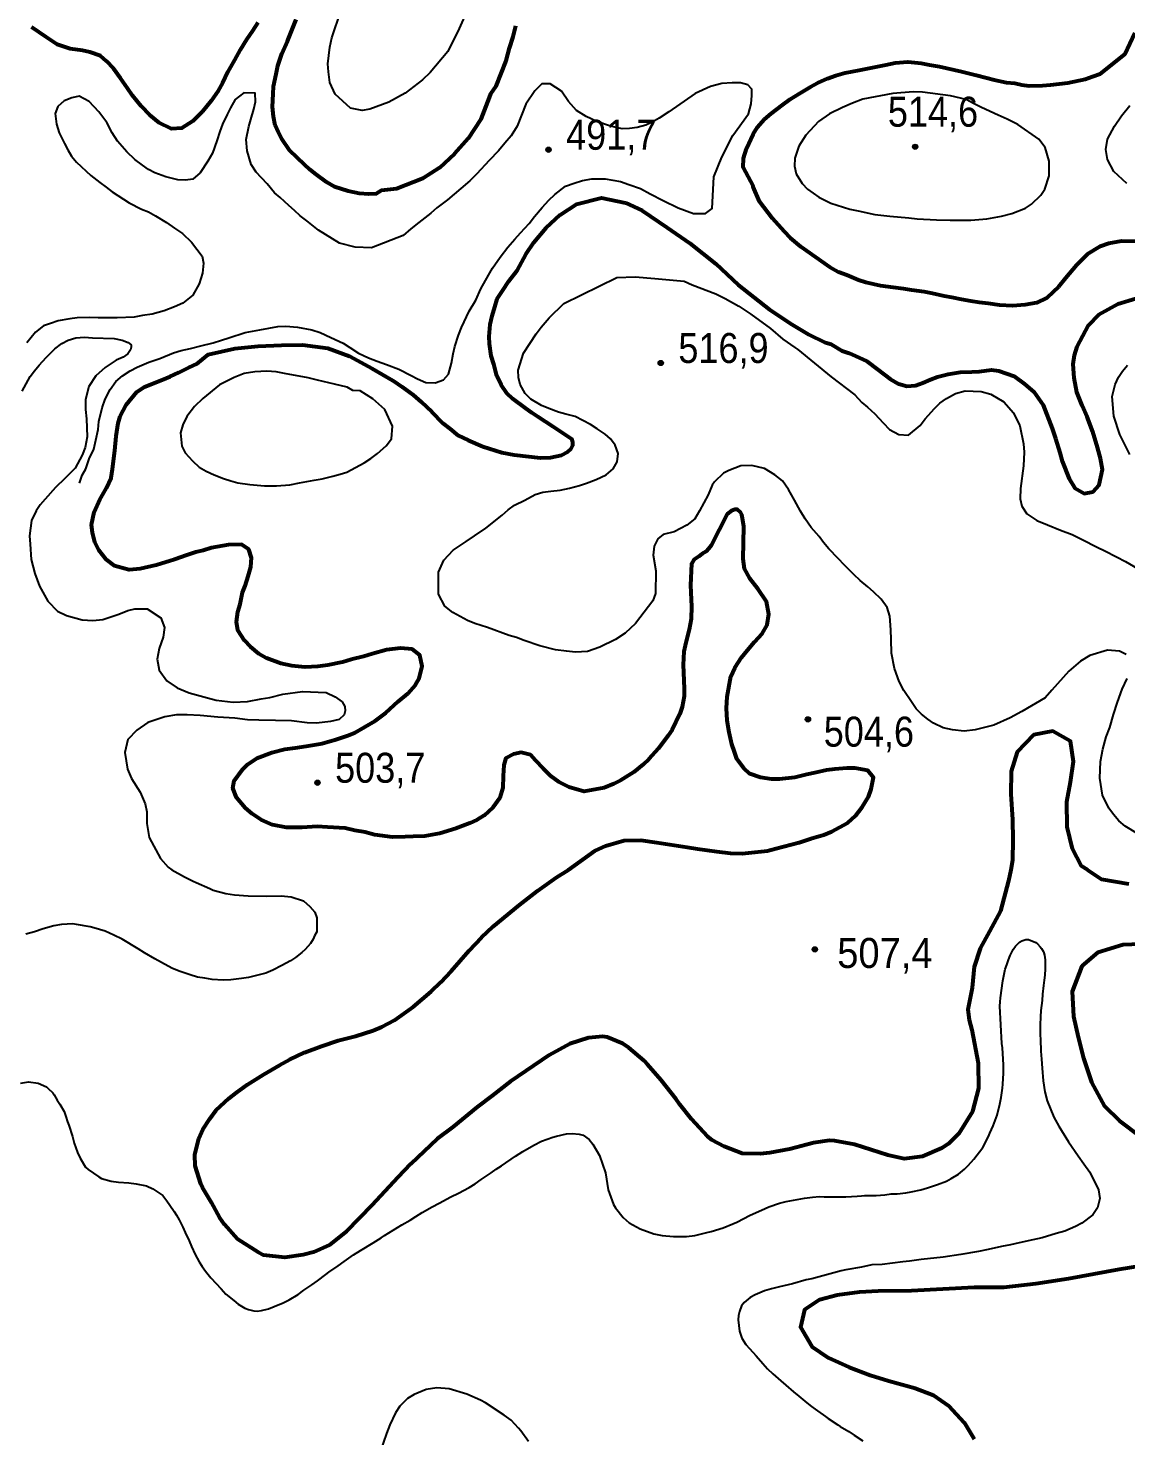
# Model space of a CAD drawing. Header units: metres. Extents: x 547833 to 556102, y 1844799 to 1850994.
# Drawn here: x 550732 to 551355, y 1847679 to 1848477 of the extents above; entities that cross this region are included whole.
import ezdxf

# ---------------------------------------------------------------- set-up
doc = ezdxf.new("R2010")
doc.units = ezdxf.units.M
doc.header["$LTSCALE"] = 6.8
for name, color, linetype, lineweight in [('1', 7, 'Continuous', 25), ('2', 7, 'Continuous', 53), ('3', 7, 'Continuous', 25), ('5', 7, 'Continuous', 13)]:
    doc.layers.add(name, color=color, linetype=linetype, lineweight=lineweight)

msp = doc.modelspace()

# ---------------------------------------------------------------- hatches: boundary and pattern name
at = {"layer": '5'}
for points in [[(551028.66, 1848408.49, 1), (551025.66, 1848408.49, 1)], [(551236.65, 1848410.18, 1), (551233.65, 1848410.18, 1)], [(551092.31, 1848287.54, 1), (551089.31, 1848287.54, 1)], [(551175.81, 1848085.39, 1), (551172.81, 1848085.39, 1)], [(550897.6, 1848049.44, 1), (550894.6, 1848049.44, 1)], [(551179.74, 1847954.94, 1), (551176.74, 1847954.94, 1)]]:
    msp.add_hatch(color=256, dxfattribs=at).paths.add_polyline_path(points)

# ---------------------------------------------------------------- linework, layer by layer
at = {"layer": '1'}
for points in [[(550981.1, 1848487.55), (550976.43, 1848477.21), (550969.99, 1848464.26), (550960.07, 1848452.32), (550955.61, 1848448.1), (550945.79, 1848440.66), (550936.64, 1848435.54), (550925.75, 1848431.5), (550921.51, 1848430.82), (550914.79, 1848432.09), (550906.14, 1848440.01), (550903.09, 1848446.68), (550902.36, 1848452.68), (550901.96, 1848457.28), (550903.06, 1848466.7), (550904.34, 1848471.98), (550909.38, 1848487.17)], [(551355.19, 1848389.38), (551347.79, 1848396.12), (551344.17, 1848402.98), (551343.22, 1848408.55), (551344.28, 1848414.52), (551348.18, 1848421.91), (551352.26, 1848427.74), (551356.96, 1848433.64)], [(550985.38, 1848139.68), (550981.14, 1848141.57), (550972.91, 1848146.02), (550968.31, 1848149.62), (550964.77, 1848156.4), (550964.85, 1848168.9), (550967.87, 1848175.68), (550973.12, 1848181.28), (550980.51, 1848186.34), (550985.26, 1848189.48), (550991.6, 1848193.94), (551000.8, 1848201.3), (551004.28, 1848204.29), (551007.8, 1848206.96), (551013.71, 1848209.76), (551019.58, 1848212.87), (551023.88, 1848214.35), (551028.48, 1848214.75), (551033.85, 1848215.4), (551039, 1848216.51), (551044.74, 1848218.01), (551048.73, 1848219.45), (551054.26, 1848221.41), (551059.85, 1848224.17), (551063.93, 1848227.55), (551066.17, 1848231.5), (551066.72, 1848236.21), (551065.02, 1848240.97), (551062.35, 1848244.49), (551059.3, 1848247.17), (551054.78, 1848250.14), (551050.96, 1848252.56), (551042.24, 1848257.11), (551037.09, 1848258.57), (551032.8, 1848259.65), (551027.26, 1848261.7), (551023.21, 1848263.45), (551017.16, 1848267.04), (551013.9, 1848270.17), (551011.04, 1848275.27), (551010.23, 1848279.33), (551010.04, 1848283.47), (551013.04, 1848293.13), (551020.19, 1848304.09), (551022.93, 1848307.94), (551027.58, 1848313.15), (551035.89, 1848321.21), (551065.97, 1848335.95), (551076.25, 1848336.47), (551087.56, 1848335.44), (551104.18, 1848333.99), (551108.59, 1848331.96), (551122.03, 1848326.86), (551127.32, 1848324.14), (551135.06, 1848319.8), (551142.02, 1848315.2), (551153.1, 1848307.09), (551160.08, 1848301.05), (551166.91, 1848296.27), (551168.55, 1848295.18), (551187.47, 1848279.69), (551200.94, 1848269.42), (551204.9, 1848265.13), (551208.19, 1848262.51), (551212.26, 1848258.7), (551216.95, 1848253.55), (551220.52, 1848249.85), (551225.9, 1848246.99), (551231.31, 1848246.65), (551237.95, 1848252.14), (551240.85, 1848255.79), (551246.17, 1848261.76), (551249.15, 1848264.78), (551252.95, 1848267.42), (551258.01, 1848270.21), (551263.51, 1848271.78), (551272.56, 1848271.38), (551278.11, 1848269.8), (551285.39, 1848265.42), (551290.99, 1848259.26), (551294.5, 1848251.92), (551296.6, 1848241.74), (551297, 1848236.89), (551296.6, 1848229.26), (551294.89, 1848216.44), (551294.77, 1848210.58), (551295.57, 1848206.25), (551298.42, 1848202), (551304.22, 1848198.23), (551310.18, 1848195.75), (551317.64, 1848192.65), (551324.23, 1848190.24), (551329.92, 1848187.41), (551338.45, 1848183.16), (551342.65, 1848180.96), (551349.35, 1848177.61), (551354.38, 1848175.02), (551361.32, 1848170.91)], [(550728.61, 1848271.6), (550733.06, 1848279.82), (550735.55, 1848283.01), (550738.19, 1848286.37), (550742.15, 1848290.7), (550747.15, 1848295.63), (550751.13, 1848298.52), (550754.73, 1848300.56), (550759.07, 1848301.72), (550763.98, 1848302.16), (550768.52, 1848301.75), (550780.83, 1848301.44), (550785.37, 1848300.41), (550788.75, 1848299.09), (550790.36, 1848297.91), (550790.51, 1848296.59), (550790.07, 1848294.98)], [(550790.07, 1848294.98), (550788.6, 1848292.78), (550785.81, 1848290.87), (550782, 1848289.11), (550775.7, 1848285), (550770.31, 1848280.34), (550766.41, 1848274.26), (550764.59, 1848266.83), (550764.47, 1848261.21), (550765.12, 1848255.85), (550765.4, 1848245.63), (550764.37, 1848239.58), (550762.66, 1848235.21), (550758.59, 1848227.82), (550752.89, 1848222.01), (550747.43, 1848216.86), (550741.67, 1848210.23), (550738.85, 1848207.01), (550736.53, 1848203.68), (550733.99, 1848198.25), (550732.82, 1848189.45), (550733.08, 1848184.68), (550733.8, 1848176.12), (550735.88, 1848168.2), (550738.51, 1848160.99), (550743.24, 1848152.44), (550748.74, 1848146.7), (550753.68, 1848144.25), (550762.63, 1848141.82), (550768.6, 1848141.42), (550774.29, 1848142.11), (550783.53, 1848145.16), (550788.56, 1848147.21), (550792.45, 1848148.16), (550799.51, 1848148.06), (550807.32, 1848143.08), (550809.28, 1848137.55), (550808.67, 1848132.03), (550806.24, 1848125.65), (550805.21, 1848119.6), (550806.29, 1848113.32), (550810.71, 1848107.29), (550816.47, 1848103.35), (550823.39, 1848100.5), (550833.67, 1848097.58), (550838.64, 1848096.27), (550848.38, 1848095.21), (550856.35, 1848095.53), (550864.16, 1848097.12), (550869.04, 1848097.87), (550876.5, 1848099.74), (550887.69, 1848101.26), (550901.11, 1848100.68), (550906.22, 1848098.12), (550910.05, 1848095.3), (550911.59, 1848092.74), (550911.84, 1848090.19), (550911.33, 1848087.88), (550908.36, 1848085.35), (550903.52, 1848084.28), (550895.63, 1848083.32), (550890.33, 1848083.48), (550881.4, 1848084.48), (550872.4, 1848084.67), (550862.92, 1848084.96)], [(551356.98, 1848235.63), (551351.27, 1848246.99), (551347.89, 1848257.34), (551346.93, 1848268.6), (551348.68, 1848275.43), (551350.44, 1848279.42), (551352.72, 1848282.99), (551355.66, 1848286.33)], [(551354.84, 1848122.18), (551350.99, 1848124.11), (551344.3, 1848124.61), (551334.22, 1848121.58), (551328.89, 1848118.45), (551322.29, 1848112.65), (551312.61, 1848101.92), (551308.84, 1848097.54), (551295.66, 1848089.89), (551289.12, 1848086.31), (551279.8, 1848082.09), (551269.21, 1848079.47), (551262.97, 1848078.76), (551256.42, 1848079.44), (551251.08, 1848080.57), (551245.56, 1848083.26), (551242.3, 1848085.58), (551238.83, 1848088.34), (551235.81, 1848091.32), (551232.99, 1848095.26), (551228.79, 1848101.73), (551226.14, 1848106.96), (551223.42, 1848114.23), (551221.81, 1848122.89), (551221.55, 1848130.75), (551221.4, 1848136.26), (551220.69, 1848143.92), (551219.19, 1848148.8), (551215.95, 1848153.65), (551211.54, 1848157.73), (551208.38, 1848160.53), (551203.87, 1848164.12), (551200.33, 1848167.51), (551194.98, 1848172.9), (551191.4, 1848176.6), (551186.19, 1848182.17), (551183.1, 1848185.77), (551180.67, 1848189.12), (551176.15, 1848194.14), (551172.75, 1848199.12), (551170.03, 1848203.55), (551166.66, 1848209.64), (551163.28, 1848215.73), (551159.88, 1848220.71), (551155.54, 1848224.17), (551149.78, 1848227.62), (551142.46, 1848229.48), (551136.33, 1848229.26), (551129.37, 1848226.57), (551126.46, 1848225.14), (551121.4, 1848220.14), (551120.01, 1848218.18), (551117.78, 1848212.78), (551112.76, 1848203.69), (551110.19, 1848199.06), (551105.56, 1848195.46), (551098.37, 1848191.86), (551092.2, 1848190.32), (551089.11, 1848187.74), (551087.05, 1848183.63), (551086.54, 1848178.48), (551088.08, 1848169.73), (551087.9, 1848156.77), (551086.32, 1848152.58), (551076.52, 1848139.7), (551070.6, 1848134.33), (551065.12, 1848130.62), (551056.35, 1848126.35), (551049.28, 1848123.89), (551042.44, 1848123.54), (551037.41, 1848124.05), (551031.22, 1848124.9), (551022.31, 1848127.03), (551013.29, 1848130.1), (551008.92, 1848131.81), (551004.76, 1848133.06), (550992.53, 1848137.51), (550985.38, 1848139.68)], [(551361.48, 1848020.45), (551354.19, 1848024.84), (551350.68, 1848027.91), (551347.59, 1848031.51), (551344.98, 1848035.01), (551341.47, 1848042.34), (551339.89, 1848052.11), (551340.25, 1848061.47), (551341.65, 1848068.58), (551343.4, 1848075.41), (551345.65, 1848080.71), (551347.64, 1848088.2), (551349.84, 1848095.24), (551352.49, 1848102.49), (551355.43, 1848108.66)], [(550862.92, 1848084.96), (550856.49, 1848085.14), (550849.17, 1848086.01), (550839.65, 1848086.62), (550829.59, 1848087.64), (550822.18, 1848088.02), (550816.1, 1848087.92), (550809.51, 1848086.8), (550799.82, 1848083.54), (550793.61, 1848079.26), (550788.64, 1848074.02), (550786.82, 1848066.59), (550788.29, 1848057.15), (550790.69, 1848051.84), (550795.48, 1848044.09), (550798.35, 1848037.55), (550799.25, 1848032.86), (550799.24, 1848026.29), (550800.69, 1848018.3), (550807.1, 1848006.42), (550811.36, 1848001.65), (550813.47, 1848000)], [(550813.47, 1848000), (550820.6, 1847996.13), (550825.59, 1847993.56), (550827.37, 1847992.91), (550835.08, 1847989.45), (550837.04, 1847988.56), (550844.2, 1847986.64), (550849.12, 1847985.83), (550856.88, 1847985.23), (550867.05, 1847985.14), (550875.46, 1847985.35), (550881.23, 1847984.76), (550888.28, 1847982.44), (550891.79, 1847979.32), (550894.59, 1847976.02), (550895.82, 1847972.73), (550895.82, 1847966.46), (550895.74, 1847964.96), (550894.52, 1847962.59), (550893.63, 1847960.63), (550892.17, 1847958.24), (550890.62, 1847956.57), (550889.07, 1847954.91), (550887.17, 1847953.08), (550883.64, 1847950.33), (550880.76, 1847948.39), (550875.98, 1847945.74), (550870.82, 1847943.17), (550866.79, 1847941.48), (550863.07, 1847940.43), (550857.03, 1847939.01), (550853.01, 1847938.43), (550846.89, 1847937.73), (550842.7, 1847937.51), (550836.33, 1847937.9), (550832.17, 1847938.54), (550828.01, 1847939.19), (550823.9, 1847940.46), (550817.72, 1847942.48), (550813.55, 1847944.24), (550807.61, 1847947.41), (550803.77, 1847949.58), (550798.05, 1847953.02), (550794.32, 1847955.33), (550785.28, 1847960.75), (550780.67, 1847963.08), (550775.72, 1847965.24), (550769.18, 1847967.1), (550767.25, 1847967.75), (550759.41, 1847969.1), (550757.26, 1847969.47), (550750.87, 1847969), (550746.49, 1847968.25), (550740.49, 1847966.58), (550735.59, 1847964.91), (550730.67, 1847963.48)], [(551288.14, 1847949.07), (551288.98, 1847951.52), (551290.71, 1847954.82), (551292.1, 1847956.83), (551294.32, 1847959.07), (551295.74, 1847959.73), (551297.99, 1847960.6), (551299.49, 1847960.52), (551303.52, 1847958.87), (551304.47, 1847958.11), (551306.03, 1847956.43), (551306.76, 1847955.4), (551307.8, 1847953.9), (551308.16, 1847952.95), (551308.43, 1847951.62), (551308.85, 1847949.06), (551308.82, 1847947.08), (551308.94, 1847943.87), (551308.73, 1847940.25), (551308.3, 1847937.47), (551307.9, 1847934.45), (551307.47, 1847929.45), (551307.13, 1847925.94), (551306.41, 1847920.28), (551306.2, 1847916.66), (551305.96, 1847912.17), (551306.11, 1847906.48), (551306.17, 1847903.76), (551306.43, 1847897.1), (551306.82, 1847892.56), (551307.13, 1847887.63), (551307.83, 1847880.4), (551308.79, 1847874.06), (551310.11, 1847869), (551313.88, 1847859.76), (551316.56, 1847854.74), (551322.05, 1847845.69), (551327.54, 1847837.76), (551330.89, 1847833.3), (551334.17, 1847828.47), (551339.14, 1847818.5), (551339.94, 1847813.63), (551338.56, 1847808.27), (551335.91, 1847804.37), (551329.74, 1847799.7), (551326.13, 1847797.68), (551319.99, 1847795), (551315.17, 1847793.71), (551307.26, 1847791.33), (551301.93, 1847790.23), (551294.07, 1847788.47), (551289.23, 1847787.43), (551284.15, 1847786.36), (551276.54, 1847784.62), (551271.07, 1847783.63), (551260.98, 1847781.87), (551251.11, 1847780.38), (551238.63, 1847778.96), (551231.91, 1847778.08), (551228.24, 1847777.66), (551216.38, 1847776.19), (551210.59, 1847775.91), (551204.77, 1847774.75), (551195.9, 1847773.13), (551193.24, 1847772.58)], [(551065.11, 1847808.26), (551069.45, 1847802.8), (551072.88, 1847799.84), (551079.23, 1847796.35), (551086.99, 1847793.51), (551091.67, 1847792.68), (551098.06, 1847792.04), (551105.38, 1847792), (551110.14, 1847792.66), (551117.02, 1847794.31), (551119.44, 1847794.83), (551126.26, 1847796.97), (551131.7, 1847799.32), (551133.95, 1847800.2), (551141.56, 1847804.16), (551148.06, 1847807), (551152.05, 1847808.94), (551158.14, 1847811), (551162, 1847811.93), (551168.2, 1847813), (551172.44, 1847813.86), (551176.85, 1847814.36), (551180.9, 1847814.69), (551183.51, 1847814.62), (551190.21, 1847814.63), (551194.18, 1847814.58), (551195.78, 1847814.64), (551202.31, 1847815.01), (551204.79, 1847815.04), (551206.5, 1847815.24), (551213.06, 1847815.36), (551217.98, 1847815.67), (551221.51, 1847816.2), (551224.97, 1847816.34), (551229.86, 1847816.89), (551232.91, 1847817.36), (551238.35, 1847818.6), (551242.07, 1847819.64), (551247.81, 1847821.53), (551252.92, 1847823.47), (551255.61, 1847824.9), (551259.66, 1847827.46), (551263.05, 1847830.33), (551265.3, 1847832.32), (551268.37, 1847835.89), (551273.44, 1847842.54), (551276.69, 1847848.85), (551277.48, 1847850.68), (551279.48, 1847854.87), (551281.65, 1847860.94), (551283.18, 1847867.07), (551283.99, 1847870.88), (551284.74, 1847876.29), (551284.87, 1847878.42), (551285.27, 1847884.78), (551285.23, 1847889.49), (551284.64, 1847899.09), (551284.36, 1847901.54), (551283.2, 1847922.73), (551283.41, 1847925.23), (551283.54, 1847927.35), (551284.9, 1847937.18), (551286.28, 1847943.65), (551287.22, 1847946.24), (551288.14, 1847949.07)], [(550727.73, 1847878.98), (550732.11, 1847879.72), (550737.63, 1847879.11), (550742.34, 1847876.92), (550743.43, 1847876.05), (550745.94, 1847873.61), (550746.71, 1847872.33), (550748.4, 1847869.42), (550749.9, 1847867.11), (550752.36, 1847862.93), (550753.29, 1847860.18), (550754.38, 1847857.09), (550755.09, 1847855.18), (550757.07, 1847848.71), (550758.11, 1847844.99), (550759.94, 1847839.74), (550761.56, 1847836.45), (550764.61, 1847831.35), (550766.11, 1847830.15), (550772.05, 1847825.87), (550773.63, 1847825.05), (550779.02, 1847823.43), (550783.3, 1847822.93), (550789.17, 1847822.48), (550793.2, 1847821.94), (550799.16, 1847820.76), (550802.81, 1847819.19), (550807.25, 1847816.1), (550808.34, 1847815.23), (550810.66, 1847812.27), (550812.3, 1847809.85), (550814.81, 1847806.29), (550816.17, 1847804.09), (550817.7, 1847801.54), (550819.78, 1847797.44), (550821.12, 1847794.36)], [(550821.12, 1847794.36), (550823.28, 1847789.53), (550824.62, 1847786.46), (550826.75, 1847781.86), (550828.96, 1847777.65), (550830.63, 1847774.99), (550832.54, 1847772.35), (550835.57, 1847768.61), (550841.48, 1847762.34), (550844.18, 1847759.29), (550848.68, 1847755.71), (550851.13, 1847753.76), (550854.86, 1847751.46), (550856.93, 1847750.7), (550860.01, 1847749.81), (550862, 1847749.79), (550864.44, 1847750.06), (550868.41, 1847751.13), (550871.62, 1847752.36), (550876.59, 1847754.42), (550880.13, 1847756.06), (550885.1, 1847759.22), (550888.3, 1847761.57), (550892.92, 1847764.57), (550896.13, 1847766.92), (550900.93, 1847770.44), (550902.64, 1847771.75), (550907.8, 1847775.43), (550911.25, 1847777.81), (550916.52, 1847781.63), (550920.46, 1847784.06), (550927.77, 1847788.48), (550932.28, 1847791.35), (550934.13, 1847792.55), (550943.96, 1847798.74), (550948.64, 1847801.26), (550951.98, 1847803.49), (550955.45, 1847805.62), (550961.16, 1847808.87), (550965.13, 1847811.06), (550971.68, 1847814.53), (550976.02, 1847816.63), (550982.11, 1847819.8), (550985.59, 1847821.93), (550989.04, 1847824.31), (550994.55, 1847828.15), (550997.54, 1847830.23), (551000.55, 1847832.06), (551008.49, 1847837.54), (551012.64, 1847840.25), (551018.81, 1847843.8), (551023.13, 1847846.14), (551029.57, 1847848.36), (551031.61, 1847848.97), (551037.4, 1847850.37), (551040.61, 1847850.48), (551044.61, 1847850.19), (551046.79, 1847849.57), (551050.24, 1847847.18), (551052.38, 1847844.43), (551056.01, 1847838.08), (551059.43, 1847828.14), (551060.98, 1847818.45), (551064.02, 1847810.24), (551065.11, 1847808.26)], [(551193.24, 1847772.58), (551176.52, 1847768.08), (551173.36, 1847767.48), (551165.56, 1847765.23), (551158.19, 1847763.52), (551153.73, 1847762.4), (551149.65, 1847761.19), (551144.33, 1847758.98), (551141.53, 1847757.42), (551138.13, 1847754.56), (551136.61, 1847752.65), (551135.48, 1847749.55), (551134.99, 1847747.26), (551134.78, 1847744.76), (551135.5, 1847738.39), (551136.82, 1847734.45), (551139.08, 1847730.86), (551141.21, 1847728.5), (551144.89, 1847724.46), (551148.74, 1847720.06), (551151.44, 1847717.02), (551154.35, 1847714.25), (551158.91, 1847710.18), (551161.8, 1847707.66), (551166.18, 1847703.94), (551169.18, 1847701.55), (551173.71, 1847697.73), (551176.43, 1847695.55), (551178.34, 1847694.04), (551184.25, 1847690), (551185.75, 1847688.8), (551191.23, 1847685.33), (551192.59, 1847684.25), (551197.49, 1847681.46), (551200.46, 1847679.31), (551205.53, 1847676.17)], [(551015.78, 1847675.86), (551011.39, 1847681.81), (551010.21, 1847683.41), (551005.99, 1847687.89), (551002.06, 1847690.79), (550991.49, 1847697.65), (550988.58, 1847699.3), (550980.76, 1847702.63), (550970.88, 1847705.6), (550963.75, 1847706.16), (550957.77, 1847705.36), (550951.03, 1847702.48), (550947.2, 1847700.19), (550942.86, 1847695.86), (550940.44, 1847691.99), (550937.11, 1847685.29), (550935.19, 1847680.36), (550931.84, 1847670.56)]]:
    msp.add_lwpolyline(points, dxfattribs=at)
for points in [[(551287.25, 1848425.82), (551282.24, 1848428.17), (551272.75, 1848432.46), (551268.3, 1848434.81), (551264.02, 1848437.01), (551255.12, 1848439.13), (551239.33, 1848441.22), (551234.02, 1848441.38), (551222.44, 1848440.45), (551205.55, 1848437.12), (551199.56, 1848434.95), (551193.93, 1848432.5), (551186.52, 1848428.88), (551180.32, 1848424.6), (551173.09, 1848416.84), (551169.22, 1848410.44), (551166.83, 1848403.75), (551166.74, 1848399.25), (551167.59, 1848394.87), (551170.98, 1848389.35), (551174.11, 1848386.05), (551180.58, 1848381.55), (551187.39, 1848378.21), (551198.07, 1848374.7), (551202.82, 1848373.84), (551212.36, 1848371.79), (551220.8, 1848370.89), (551231.48, 1848369.95), (551236.37, 1848369.26), (551247.33, 1848368.67), (551255.03, 1848368.64), (551262.4, 1848368.58), (551266.72, 1848368.62), (551275.78, 1848369.24), (551284.09, 1848370.73), (551289.97, 1848372.41), (551297.77, 1848375.44), (551301.19, 1848377.61), (551306.34, 1848382.72), (551308.79, 1848386.23), (551311.25, 1848393.73), (551311.2, 1848402.05), (551308.98, 1848409.79), (551305.21, 1848414.46), (551293.46, 1848422.81)], [(550913.03, 1848273.78), (550905.78, 1848275.46), (550896.2, 1848277.82), (550890.92, 1848279.1), (550877.48, 1848281.63), (550872.73, 1848282.5), (550867.38, 1848282.97), (550860.54, 1848282.62), (550854.58, 1848281.57), (550848.77, 1848279.27), (550840.63, 1848275.08), (550831.16, 1848267.36), (550826.43, 1848262.78), (550821.99, 1848257.11), (550819.82, 1848252.53), (550818.47, 1848247.88), (550819.21, 1848240.44), (550821.11, 1848236.66), (550825.2, 1848232.04), (550828.99, 1848228.49), (550832.95, 1848226.25), (550837.53, 1848224.08), (550842.75, 1848221.99), (550846.91, 1848220.74), (550850.89, 1848219.62), (550857.75, 1848218.53), (550866.01, 1848217.77), (550872.89, 1848217.8), (550880.51, 1848218.41), (550885.98, 1848219.55), (550894.29, 1848221.04), (550898.84, 1848221.76), (550904.9, 1848223.29), (550908.93, 1848224.42), (550912.78, 1848225.69), (550922.56, 1848230.88), (550926.44, 1848233.28), (550930.1, 1848236.12), (550935, 1848240.56), (550938.05, 1848244.46), (550938.61, 1848251.73), (550934.27, 1848261.14), (550927.6, 1848267.22), (550920.32, 1848271.78), (550916.14, 1848271.91)]]:
    msp.add_lwpolyline(points, close=True, dxfattribs=at)
at = {"layer": '2'}
for points in [[(550862.34, 1848480.66), (550859.21, 1848475.93), (550855.93, 1848471.02), (550852.28, 1848465.26), (550849.13, 1848459.39), (550845.27, 1848452.64), (550842.33, 1848446.32), (550839.8, 1848441.98), (550835.83, 1848436.18), (550830.91, 1848430.27), (550825.45, 1848424.77), (550819.17, 1848420.78), (550813.41, 1848420.41), (550806.24, 1848423.73), (550801.03, 1848428.09), (550796.07, 1848433.13), (550791.13, 1848439.3), (550788.37, 1848443.47), (550784.46, 1848449.12), (550780.41, 1848454.59), (550776.52, 1848458.79), (550773.09, 1848461.76), (550767.03, 1848463.93), (550762.75, 1848464.7), (550755.84, 1848465.79), (550748.47, 1848468.12), (550742.31, 1848472.37), (550733.88, 1848478.11)], [(550872.15, 1848422.38), (550871.22, 1848427.43), (550870.56, 1848432.83), (550870.95, 1848440.29), (550871.26, 1848444.35), (550872.67, 1848451.29), (550873.54, 1848456.07), (550875.95, 1848462.81), (550879.09, 1848470.12), (550880.57, 1848473.85), (550884.05, 1848482.33)], [(551008.41, 1848478.73), (551006.9, 1848472.56), (551004.94, 1848466.18), (551002.91, 1848459), (550997.29, 1848444.48), (550994.31, 1848440.23), (550993.58, 1848438.15), (550988.81, 1848425.82), (550981.65, 1848414.9), (550973.84, 1848406.12), (550965.28, 1848398.17), (550955.95, 1848392.2), (550940.87, 1848386.33), (550932.4, 1848385.3), (550929.4, 1848383.57), (550925.24, 1848383.38), (550919.72, 1848383.68), (550913.59, 1848385.03), (550905.72, 1848387.46), (550901.21, 1848390.13), (550895.37, 1848394.42), (550891.81, 1848397.21), (550888.7, 1848400.22), (550884.53, 1848404.06), (550880.32, 1848408.23), (550875.84, 1848414.61), (550873.89, 1848418.73), (550872.15, 1848422.38)], [(551145.63, 1848421.35), (551149.71, 1848425.76), (551153.45, 1848429.02), (551159.98, 1848434.02), (551164.2, 1848437.19), (551169.22, 1848440.28), (551175.73, 1848444.18), (551179.88, 1848446.54), (551185.45, 1848448.91), (551190.16, 1848450.55), (551195.35, 1848452.08), (551203.39, 1848453.63), (551218.52, 1848456.61), (551223.75, 1848457.83), (551230.96, 1848458.33), (551238.62, 1848457.62), (551243.3, 1848456.73), (551248.95, 1848455.63), (551261.42, 1848452.79), (551269.71, 1848450.72), (551279.94, 1848448.25), (551286.9, 1848446.67), (551291.69, 1848446.27), (551295.74, 1848445.31), (551299.9, 1848444.83), (551307.32, 1848444.88), (551311.85, 1848445.24), (551321.66, 1848446.51), (551331.53, 1848448.57), (551335.78, 1848450), (551340.18, 1848451.61), (551354.08, 1848462.66), (551359.81, 1848474.83)], [(551316.47, 1848330.67), (551313.46, 1848327.96), (551309.9, 1848324.56), (551303.91, 1848321.67), (551297.58, 1848320.48), (551290.37, 1848319.98), (551283.06, 1848320.41), (551276.65, 1848321.26), (551271.52, 1848321.94), (551266.7, 1848322.66), (551261.4, 1848323.48), (551255.89, 1848324.75), (551251.69, 1848325.54), (551244.9, 1848326.98), (551240.22, 1848327.87), (551233.01, 1848328.79), (551228.5, 1848329.54), (551222.58, 1848330.29), (551215.51, 1848331.38), (551207.26, 1848333.13), (551202.99, 1848334.54), (551196.37, 1848337.27), (551191.58, 1848339.09), (551186.87, 1848341.71), (551170.38, 1848353.42), (551164.45, 1848358.43), (551160.87, 1848362.13), (551154.2, 1848369.43), (551146.94, 1848379.18), (551143.32, 1848387.46), (551143.2, 1848388.01), (551137.75, 1848398.2), (551137.65, 1848398.5), (551137.84, 1848403.73), (551139.42, 1848409.28), (551143.25, 1848417.29), (551145.63, 1848421.35)], [(550784.21, 1848257.39), (550787.59, 1848263.78), (550793.71, 1848271.1), (550797.96, 1848273.95), (550807.93, 1848277.92), (550812.6, 1848279.87), (550817.55, 1848282.17), (550823.23, 1848285.03), (550827.73, 1848287.11), (550834.16, 1848292.4), (550849.15, 1848295.7), (550862.56, 1848297.06), (550875.8, 1848297.63), (550887.65, 1848297.89), (550901.98, 1848295.98), (550914.27, 1848291.47), (550927.14, 1848284.41), (550938.8, 1848277.6), (550939.19, 1848277.35), (550944.14, 1848274.1), (550950.35, 1848269.44), (550954.9, 1848265.53), (550960.9, 1848259.9), (550967.16, 1848253.5), (550971.15, 1848250.32), (550976.01, 1848246.45), (550981.52, 1848243.76), (550989.98, 1848240.14), (551000.63, 1848236.77), (551007.73, 1848235.37), (551022.61, 1848233.76), (551028.33, 1848233.89), (551034.56, 1848235.26), (551038.04, 1848237.13), (551039.79, 1848238.62), (551040.91, 1848240.87), (551040.91, 1848242.36), (551040.53, 1848244.1), (551038.91, 1848245.35), (551029.77, 1848251.28), (551021.06, 1848257.09), (551017.66, 1848259.23), (551014.22, 1848261.68), (551006.97, 1848267.17), (551003.6, 1848270.42), (551000.23, 1848275.09), (550997.9, 1848280.35), (550996.22, 1848286.79), (550994.72, 1848291.68), (550993.63, 1848298.5), (550993.48, 1848302.59), (550994.13, 1848309.45), (550995.15, 1848314.3), (550996.63, 1848319.36), (550998.01, 1848323.94), (551001.12, 1848328.55), (551004.6, 1848334), (551009.44, 1848340.08), (551014.41, 1848349.42), (551018.83, 1848355.98), (551025.78, 1848364.27), (551033.78, 1848371.5), (551043.08, 1848377.72), (551057.15, 1848381.13), (551070.8, 1848378.35)], [(551070.8, 1848378.35), (551080.21, 1848374.01), (551094.56, 1848364.39), (551107.38, 1848355.51), (551122.13, 1848343.72), (551134.78, 1848331.95), (551152.56, 1848317.79), (551165.32, 1848309.42), (551174.88, 1848303.79), (551184.06, 1848299.16), (551187.46, 1848298.24), (551193.8, 1848294.51), (551197.75, 1848293.06), (551201.56, 1848291.44), (551207.74, 1848288.51), (551213.95, 1848283.84), (551221.2, 1848278.35), (551225.61, 1848275.69), (551230.5, 1848274.35), (551235.35, 1848274.74), (551239.43, 1848276.31), (551243.79, 1848278.23), (551247.74, 1848279.62), (551253.87, 1848281.26), (551260.69, 1848282.35), (551267.31, 1848282.47), (551271.54, 1848282.79), (551278.39, 1848283.57), (551282.55, 1848283.09), (551291.26, 1848280.13), (551297.12, 1848275.75), (551302.54, 1848271.15), (551307.82, 1848263.54), (551312.94, 1848250.39), (551314.69, 1848244.74), (551317.16, 1848236.81), (551318.53, 1848231.76)], [(551362.5, 1848356.41), (551352.21, 1848356.67), (551344.93, 1848355.37), (551340.09, 1848353.56), (551332.99, 1848349.28), (551326.6, 1848343.03), (551320.48, 1848335.7), (551316.47, 1848330.67)], [(551318.53, 1848231.76), (551322.5, 1848221.79), (551325.63, 1848216.46), (551331.01, 1848213.6), (551335.96, 1848214.47), (551339.45, 1848218.5), (551341.47, 1848227.1), (551340.28, 1848233.43), (551338.64, 1848239.56), (551335.88, 1848248.57), (551332.71, 1848257.05), (551329.79, 1848263.35), (551326.86, 1848271.07), (551325.32, 1848279.1), (551324.75, 1848286.93), (551325.6, 1848291.92), (551327.08, 1848296.98), (551333.46, 1848308.92), (551339.41, 1848314.96), (551350.24, 1848321.08), (551360.32, 1848324.12)], [(550858.09, 1848126.52), (550854.69, 1848130.08), (550850.86, 1848135.96), (550850.16, 1848140.78), (550850.94, 1848146.39), (550852.18, 1848150.8), (550853.66, 1848157.28), (550855.1, 1848161.23), (550856.86, 1848166.64), (550858.3, 1848172.01), (550858.67, 1848177.11), (550857.2, 1848181.68), (550852.94, 1848184.51), (550845.7, 1848184.32), (550836.1, 1848182.6), (550831.36, 1848181.27), (550827.06, 1848180.16), (550822.04, 1848178.48), (550815.05, 1848176.11), (550804.53, 1848172.87), (550795.45, 1848170.73), (550789.36, 1848170.2), (550780.9, 1848172.4), (550776.21, 1848176.13), (550772.15, 1848181.35), (550769.88, 1848185.99), (550768.49, 1848191.36), (550767.99, 1848195.72), (550769.53, 1848203), (550772.67, 1848210.14), (550776.5, 1848216.74), (550779.02, 1848222.39), (550779.87, 1848227.38), (550781.2, 1848237.95), (550782.02, 1848246.09), (550783.07, 1848253.48), (550784.21, 1848257.39)], [(551038.57, 1848000), (551053.5, 1848010.86), (551059.76, 1848013.65), (551070.1, 1848016.67), (551079.55, 1848016.8), (551088.7, 1848015.47), (551105.89, 1848012.84), (551111.68, 1848011.91), (551122.74, 1848010.48), (551130.43, 1848009.46), (551137.09, 1848009.27), (551151.43, 1848010.89), (551156.34, 1848012.08), (551169.36, 1848015.61), (551176.22, 1848017.81), (551183.25, 1848019.87), (551187.92, 1848021.82), (551196.99, 1848026.79), (551201.27, 1848030.75), (551205.14, 1848035.61), (551208.73, 1848041.54), (551210.14, 1848045.81), (551211.45, 1848052.43), (551208.32, 1848056.34), (551200.9, 1848057.71), (551196.33, 1848057.66), (551189.61, 1848057.06), (551184.93, 1848056.53), (551178.32, 1848054.99), (551173.68, 1848054.15), (551166.93, 1848052.43), (551158.2, 1848051.45), (551153.62, 1848051.4), (551147.35, 1848052.43), (551141.28, 1848054.42), (551137.91, 1848057.67), (551133.99, 1848063.07), (551132.59, 1848067.01), (551131.16, 1848071.27), (551129.59, 1848078.2), (551128.53, 1848084.71), (551128.21, 1848091.78), (551128.43, 1848098.12), (551130.59, 1848109.73), (551132.87, 1848114.72), (551136.63, 1848120.52), (551139.95, 1848124.68), (551143.99, 1848129.41), (551148.35, 1848134.16), (551151.11, 1848139.05), (551152.17, 1848145.01), (551150.87, 1848152.29), (551146.14, 1848159.17), (551141.35, 1848165.26), (551138.36, 1848170.76), (551137.55, 1848176.51), (551138.02, 1848194.85), (551137.3, 1848199.55), (551136.76, 1848201.37), (551136.03, 1848203), (551134.41, 1848204.44), (551132.78, 1848204.44), (551130.97, 1848203.72), (551128.43, 1848201.73), (551119.39, 1848183.98)], [(551119.39, 1848183.98), (551117.94, 1848182.17), (551116.67, 1848180.54), (551114.32, 1848179.27), (551112.51, 1848177.82), (551109.62, 1848175.83), (551108.35, 1848173.66), (551107.68, 1848161.44), (551107.83, 1848157.35), (551108.26, 1848149.35), (551108.1, 1848142.39), (551107.04, 1848136.43), (551105.05, 1848128.94), (551103.88, 1848123.91), (551103.48, 1848116.29), (551104.21, 1848102.95), (551104.08, 1848098.52), (551103.02, 1848092.55), (551101.74, 1848088.46), (551097.4, 1848079.44), (551095.08, 1848076.18), (551089.59, 1848068.93), (551084.13, 1848062.78), (551080.85, 1848059.73), (551075.48, 1848055.49), (551067.98, 1848050.69), (551064.24, 1848048.85), (551058.67, 1848046.48), (551047.38, 1848044.41), (551038.88, 1848046.92), (551033.19, 1848049.75), (551028.37, 1848053.31), (551024.1, 1848057.56), (551019.79, 1848062.12), (551016.91, 1848065.27), (551011.71, 1848066.57), (551007.24, 1848065.59)], [(551007.24, 1848065.59), (551002.92, 1848063.37), (551001.78, 1848059.45), (551001.52, 1848053.42), (551001.19, 1848046.59), (550999.47, 1848040.87), (550995.67, 1848035.39), (550990.65, 1848030.88), (550986.67, 1848028.37), (550982.62, 1848026.49), (550974.59, 1848023.53), (550965.28, 1848020.74), (550956.93, 1848019.16), (550950.31, 1848019.04), (550945.78, 1848018.68), (550938.67, 1848018.67), (550928.59, 1848019.89), (550923.22, 1848021.34), (550917.25, 1848022.4), (550911.74, 1848023.67), (550901.73, 1848024.27), (550896.01, 1848024.57), (550887.38, 1848024.06), (550878.38, 1848024.15), (550870.65, 1848025.48), (550864.16, 1848028.38), (550859.03, 1848031.9), (550855.35, 1848035.12), (550850.24, 1848041.17), (550848.08, 1848046.29), (550848.87, 1848050.48), (550853.5, 1848057.01), (550856.5, 1848059.72), (550861.76, 1848063.47), (550870.24, 1848066.64), (550877.62, 1848068.43), (550883.37, 1848069.24), (550889.74, 1848070.12), (550898.71, 1848071.76), (550906.05, 1848073.86), (550913.36, 1848076.27), (550917.13, 1848077.8), (550928.83, 1848084.65), (550934.95, 1848089.13), (550941.97, 1848095.45), (550947.29, 1848100.01), (550951.79, 1848104.94), (550953.89, 1848108.65), (550955.47, 1848115.61), (550954.14, 1848121.78), (550949.8, 1848125.23), (550943.43, 1848125.77), (550935.32, 1848124.86), (550927.05, 1848122.65), (550922.16, 1848121.15), (550915.27, 1848119.27), (550910.39, 1848117.77), (550902.04, 1848116.19), (550896.29, 1848115.38), (550889.23, 1848115.05), (550881.57, 1848115.76), (550875.26, 1848117.1), (550867.18, 1848120.13), (550862.81, 1848122.48), (550858.09, 1848126.52)], [(551332.91, 1848000), (551329.53, 1848002.2), (551324.41, 1848011.89), (551321.3, 1848024.39), (551321.24, 1848038.68), (551323.24, 1848049.69), (551325.01, 1848061.58), (551323.19, 1848073.07), (551313.2, 1848078.69), (551302.51, 1848076.7), (551292.98, 1848066.79), (551289.56, 1848055.74), (551289.44, 1848043), (551290.41, 1848028.69), (551290.55, 1848017.14), (551290.44, 1848005.57), (551289.34, 1848000)], [(551289.34, 1848000), (551288.13, 1847993.87), (551283.46, 1847976.58), (551277.35, 1847965.11), (551271.96, 1847955.4), (551268.59, 1847945.02), (551267.48, 1847933.07), (551264.98, 1847920.8), (551265.7, 1847914.88), (551267.31, 1847909.2), (551270.9, 1847890.32), (551271.08, 1847875.98), (551267.69, 1847863.04), (551259.95, 1847850.48), (551254, 1847844.67), (551250.24, 1847842.25), (551239.22, 1847837.39), (551228.93, 1847836.14), (551219.66, 1847838.28), (551200.8, 1847844.21), (551189.44, 1847846.36), (551186.55, 1847846.53), (551177.43, 1847845.29), (551163.9, 1847841.69), (551152.68, 1847839.54), (551147.27, 1847838.89), (551136.94, 1847839.07), (551126.79, 1847843.06), (551120.09, 1847846.68), (551117.35, 1847848.83), (551108.32, 1847858.7), (551101.71, 1847866.9), (551099.5, 1847870.03), (551091.15, 1847880.76), (551083.27, 1847889.72), (551081.34, 1847891.71), (551072.73, 1847899.15), (551069.19, 1847901.46), (551060.39, 1847905.09), (551057.73, 1847905.55), (551049.87, 1847904.72), (551039.31, 1847901.35), (551027.55, 1847894.97), (551005.61, 1847880.03), (550995.25, 1847871.86), (550986.76, 1847865.47), (550972.99, 1847854.14), (550964.01, 1847847.44), (550949.16, 1847833.23), (550941.74, 1847825.55), (550927.08, 1847809.8), (550912.58, 1847794.86), (550903.18, 1847787.32), (550893.89, 1847783.19), (550888.07, 1847781.7), (550877.55, 1847780.16), (550865.52, 1847781.44), (550862.73, 1847782.93), (550850.83, 1847790.62), (550843.3, 1847798.84), (550840.74, 1847802.71), (550836.05, 1847811.28), (550830.95, 1847819.93), (550830.04, 1847822.03), (550826.74, 1847832.08), (550826.5, 1847838.31), (550828.75, 1847847.72), (550831.13, 1847852.84), (550835.11, 1847858.81), (550838.69, 1847863.68), (550845.84, 1847870.42), (550850.12, 1847873.81), (550856.38, 1847878.23), (550865.59, 1847884.04), (550874.61, 1847889.32), (550880.5, 1847892.38), (550888.76, 1847896.39), (550898.37, 1847900.03), (550907.89, 1847903.28), (550917.77, 1847905.78), (550927.7, 1847908.95), (550932.54, 1847910.97), (550939.77, 1847914.85), (550950.49, 1847922.29), (550960.64, 1847931.09), (550966.14, 1847936.33), (550972.03, 1847942.66), (550982.25, 1847954.21), (550989.18, 1847961.58), (550995.73, 1847967.85), (551010.8, 1847980.26), (551020.94, 1847988.14), (551031.51, 1847995.69), (551038.57, 1848000)], [(551332.91, 1848000), (551340.9, 1847994.79), (551356.27, 1847992.11)], [(551363.13, 1847957.94), (551352.93, 1847957.44), (551338.85, 1847953.24), (551329.74, 1847945.32), (551324.22, 1847931.06), (551325.05, 1847916.86), (551327.55, 1847905.06), (551330.72, 1847893.21), (551335.25, 1847879.56), (551342.64, 1847865.98), (551350.98, 1847857.7), (551362.63, 1847848.89)], [(551362.54, 1847775.21), (551350.8, 1847773.36), (551322.04, 1847768.02), (551303.51, 1847765.28), (551285.44, 1847763.1), (551268.68, 1847763.15), (551233.04, 1847761.18), (551214.08, 1847761.11), (551203.51, 1847760.43), (551190.97, 1847758.75), (551180.88, 1847756.05), (551172.43, 1847750.42), (551170.02, 1847740.66), (551176.61, 1847729.58), (551186.03, 1847723.25), (551197.67, 1847717.94), (551209.63, 1847713.32), (551219.98, 1847710.21), (551235.13, 1847706.08), (551245.46, 1847702.05), (551254.2, 1847696.03), (551262.95, 1847686.5), (551268.56, 1847677.13)]]:
    msp.add_lwpolyline(points, dxfattribs=at)
at = {"layer": '3'}
for points in [[(551048.5, 1848427.36), (551043.1, 1848430.73), (551038.45, 1848435.81), (551034.5, 1848441.77), (551028.03, 1848445.98), (551023.36, 1848445.9), (551019.34, 1848441.87), (551014.29, 1848434.32), (551009.37, 1848421.8), (551006, 1848416.4), (551002.47, 1848412.26), (550998.8, 1848407.95), (550993.53, 1848402.31), (550986.53, 1848394.85), (550982.51, 1848390.82), (550977.4, 1848386.49), (550969.79, 1848380.09), (550963.9, 1848375.51), (550960.4, 1848372.5), (550953.64, 1848367.17), (550949.08, 1848363.55), (550944.7, 1848359.8), (550926.68, 1848352.94), (550917.45, 1848353.27), (550908.63, 1848355.58), (550896.79, 1848362.84), (550890.02, 1848368.15), (550886.28, 1848371.08), (550883.18, 1848374.08), (550879.93, 1848376.91), (550874.87, 1848381.46), (550871.8, 1848384.15), (550867.65, 1848389.12), (550861.36, 1848395.77), (550858.42, 1848400.09), (550856.19, 1848407.87), (550855.73, 1848414.26), (550857.25, 1848421.7), (550858.37, 1848425.71), (550860.08, 1848431.55), (550861.03, 1848435.7), (550860.77, 1848440.5), (550854.44, 1848440.86), (550849.42, 1848437.03), (550846.79, 1848432.2), (550844.81, 1848428.57), (550842.25, 1848423.1), (550840.67, 1848418.88), (550839.06, 1848413.53), (550836.52, 1848406.61), (550833.84, 1848402.1), (550829.67, 1848395.31), (550825.43, 1848391.73), (550821.3, 1848391.23), (550816.92, 1848391.5), (550810.12, 1848393.09), (550803.88, 1848395.4), (550800.25, 1848397.37), (550796.91, 1848399.71), (550792.49, 1848402.88), (550787.92, 1848407.32), (550782.67, 1848413.45), (550779.69, 1848418.08), (550776.55, 1848423.99), (550772.11, 1848430.06), (550766.57, 1848435.83), (550760.89, 1848438.85), (550756.8, 1848438.03), (550752.51, 1848436.22), (550748.86, 1848433.04), (550747.42, 1848428.99), (550748.15, 1848422.96), (550749.54, 1848418.13), (550752.54, 1848412.05), (550754.59, 1848408.43), (550756.64, 1848404.81), (550759.47, 1848401.45), (550767.64, 1848393.9), (550772.62, 1848389.99), (550776.19, 1848387.2), (550779.57, 1848384.55), (550789.35, 1848378.32), (550796.38, 1848374.83), (550800.29, 1848373.21), (550804.27, 1848370.95), (550810.52, 1848367.2), (550814.94, 1848364.03), (550819.49, 1848361.03), (550824.59, 1848356.17), (550830.72, 1848348.21), (550831.54, 1848344.12), (550830.92, 1848338.57), (550828.93, 1848332.37), (550825.36, 1848325.97), (550819.79, 1848321.42), (550815.04, 1848319.4), (550809.2, 1848317.08), (550802.32, 1848315.27), (550796.78, 1848314.44), (550792.06, 1848313.54), (550782.59, 1848313.2)], [(550761.11, 1848219.38), (550762.65, 1848223.92), (550764.63, 1848227.54), (550766.52, 1848233.25), (550769.25, 1848238.58), (550770.4, 1848243.71), (550771.75, 1848249.84), (550772.17, 1848254.4), (550773.96, 1848262.19), (550775.78, 1848267.09), (550778.52, 1848272.42), (550781.83, 1848277.01), (550785.47, 1848280.19), (550789.79, 1848283.13), (550793.9, 1848285.08), (550800.48, 1848287.98), (550806.68, 1848290.02), (550814.49, 1848293.38), (550818.86, 1848294.56), (550824.18, 1848295.85), (550829.96, 1848297.36), (550837.01, 1848299.02), (550841.66, 1848300.55), (550845.85, 1848301.87), (550855.01, 1848304.75), (550863.51, 1848306.43), (550873.6, 1848308.3), (550878.26, 1848308.38), (550884.77, 1848307.88), (550892.84, 1848306.44), (550897.56, 1848304.76), (550903.7, 1848301.96), (550910.69, 1848298.78), (550914.53, 1848296.35), (550919.44, 1848293.07), (550925.09, 1848290.38), (550929.98, 1848288.55), (550935.2, 1848286.77), (550942.29, 1848284.08), (550949.18, 1848280.41), (550952.95, 1848278.61), (550957.56, 1848276.43), (550962.9, 1848276.27), (550967.69, 1848277.98), (550970.52, 1848281.23), (550972.19, 1848287.39), (550973.16, 1848292.67), (550974.1, 1848296.81), (550976.05, 1848303.33), (550977.77, 1848307.73), (550982.13, 1848316.96), (550985.89, 1848323.22), (550988.82, 1848329.54), (550993.2, 1848337.32), (550995.45, 1848341.3), (550999.84, 1848347.64), (551004.17, 1848353.16), (551008.11, 1848357.83), (551011.22, 1848361.43), (551016.22, 1848366.71), (551019.29, 1848370.63), (551023.65, 1848375.83), (551027.36, 1848379.83), (551030.82, 1848383.15), (551036.85, 1848387.91), (551041.64, 1848389.62), (551046.47, 1848391.01), (551051.83, 1848391.99), (551059.25, 1848391.92), (551067.96, 1848390.56), (551072.67, 1848388.88), (551079.41, 1848386.47), (551084.78, 1848383.42), (551092.17, 1848379.64), (551100.73, 1848375.52), (551109.48, 1848372.4), (551116.27, 1848372.25), (551119.95, 1848375.12), (551120.86, 1848393.15), (551125.54, 1848404.32), (551131.66, 1848416.57), (551140.67, 1848428.83), (551142.11, 1848434.59), (551142.47, 1848439.28), (551142.47, 1848442.88), (551140.31, 1848445.41), (551135.99, 1848446.49), (551131.3, 1848446.49), (551125.54, 1848446.13), (551119.06, 1848444.33), (551110.42, 1848440.36), (551095.4, 1848429.99), (551090.03, 1848426.44), (551085.95, 1848424.17), (551082.3, 1848422.44), (551077.47, 1848421.05), (551073.02, 1848420.51), (551068.86, 1848420.32), (551062.37, 1848421.95), (551054.64, 1848424.56), (551048.5, 1848427.36)], [(550782.59, 1848313.2), (550771.64, 1848313.16), (550766.94, 1848313.39), (550759.87, 1848313.18), (550755.74, 1848312.68), (550748.97, 1848311.37), (550744.64, 1848309.88), (550740.77, 1848308.61), (550736.21, 1848304.99), (550731.29, 1848299.07)]]:
    msp.add_lwpolyline(points, dxfattribs=at)
at = {"layer": '5'}
for centre in [(551027.16, 1848408.49), (551235.15, 1848410.18), (551090.81, 1848287.54), (551174.31, 1848085.39), (550896.1, 1848049.44), (551178.24, 1847954.94)]:
    msp.add_circle(centre, 1.5, dxfattribs=at)

# ---------------------------------------------------------------- texts
for s, width, p in [('514,6', 0.9, (551219.66, 1848421.58)), ('491,7', 0.9, (551037.16, 1848408.5)), ('516,9', 0.9, (551100.81, 1848287.55)), ('504,6', 0.9, (551183.28, 1848069.93)), ('503,7', 0.9, (550906.1, 1848049.45)), ('507,4', 0.95, (551190.95, 1847944.38))]:
    msp.add_text(s, height=17, dxfattribs=dict(at, width=width)).set_placement(p)

doc.saveas('drawing.dxf')
